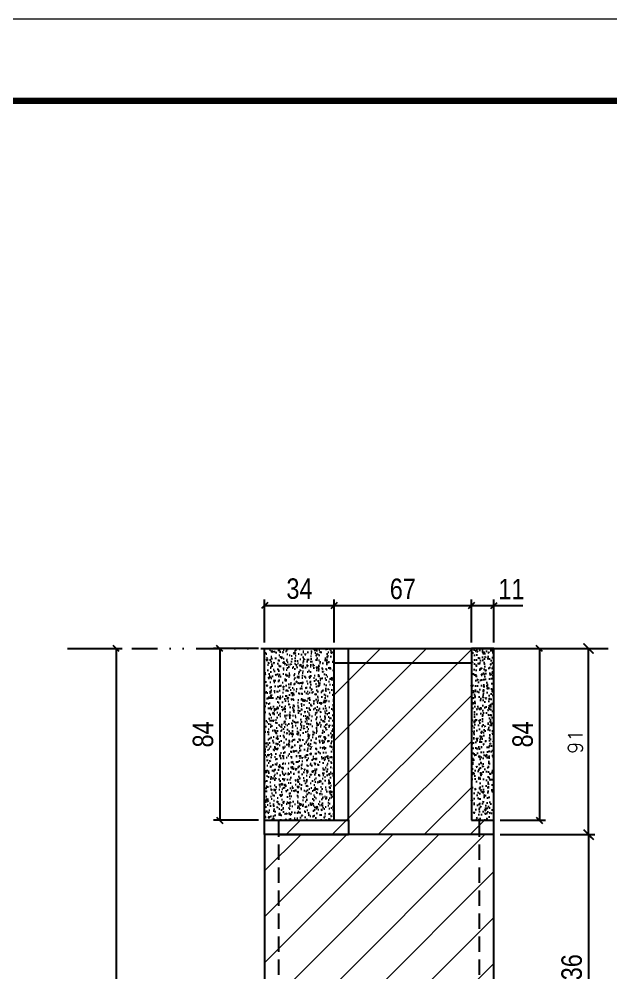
# Model space of a CAD drawing. Extents: x 28748 to 35002, y 14885 to 43501.
# Drawn here: x 32334.4 to 32623.5, y 37291.6 to 37757.9 of the extents above; entities that cross this region are included whole.
import ezdxf

# ---------------------------------------------------------------- set-up
doc = ezdxf.new("R2010")
doc.units = 0
for name, pattern in [('DASHED', [0.75, 0.5, -0.25]), ('DIVIDE2', [0.625, 0.25, -0.125, 0, -0.125, 0, -0.125]), ('HIDDEN', [0.375, 0.25, -0.125])]:
    doc.linetypes.add(name, pattern=pattern)
for name, color, linetype in [('COTA', 241, 'Continuous'), ('Nível', 160, 'Continuous'), ('Painéis', 200, 'Continuous'), ('SARR_2.2x7', 40, 'Continuous'), ('Sarrafo de Pressão', 42, 'HIDDEN')]:
    doc.layers.add(name, color=color, linetype=linetype)
for name, color, linetype, lineweight in [('Folhas', 255, 'Continuous', 9), ('Hachura', 251, 'Continuous', 9), ('SARRAFO DE PRESSAO', 251, 'DASHED', 9)]:
    doc.layers.add(name, color=color, linetype=linetype, lineweight=lineweight)
doc.styles.add('COTA TECNICA', font='techl___.ttf', dxfattribs={"height": 10})
doc.styles.add('COTA TECNICA-50', font='techl___.ttf', dxfattribs={"height": 10})
doc.styles.add('ROMANS', font='romans.shx')
doc.dimstyles.new('COTA PAINEL-50', dxfattribs={"dimtxt": 10, "dimasz": 3, "dimexe": 3, "dimexo": 3, "dimgap": 3, "dimtad": 1, "dimdec": 1, "dimzin": 12, "dimdsep": 46, "dimtxsty": 'COTA TECNICA-50', "dimblk1": 'OBLIQUE', "dimblk2": 'OBLIQUE', "dimsah": 1, "dimcen": 0.9, "dimclrd": 4, "dimclre": 4, "dimclrt": 240, "dimadec": 1, "dimazin": 3, "dimtfac": 1, "dimtdec": 1, "dimtmove": 0, "dimatfit": 3, "dimfxl": 1, "dimtolj": 1, "dimtzin": 12, "dimarcsym": 0})
doc.dimstyles.new('Cota Paínel', dxfattribs={"dimtxt": 7, "dimasz": 5, "dimexe": 3, "dimexo": 3, "dimgap": 3, "dimtad": 1, "dimdec": 1, "dimzin": 12, "dimdsep": 46, "dimtxsty": 'ROMANS', "dimblk": 'ARCHTICK', "dimcen": 0, "dimclrd": 4, "dimclre": 4, "dimclrt": 1, "dimadec": 1, "dimazin": 3, "dimtfac": 1, "dimtdec": 1, "dimtmove": 0, "dimatfit": 3, "dimldrblk": 'OBLIQUE', "dimfxl": 1, "dimtolj": 1, "dimtzin": 12, "dimarcsym": 0})
doc.dimstyles.new('PAINEL', dxfattribs={"dimtxt": 10, "dimasz": 3, "dimexe": 3, "dimexo": 3, "dimgap": 3, "dimtad": 1, "dimdec": 1, "dimzin": 12, "dimdsep": 46, "dimtxsty": 'COTA TECNICA', "dimblk1": 'OBLIQUE', "dimblk2": 'OBLIQUE', "dimsah": 1, "dimcen": 0.9, "dimclrd": 4, "dimclre": 4, "dimclrt": 240, "dimadec": 1, "dimazin": 3, "dimtfac": 1, "dimtdec": 1, "dimtmove": 0, "dimatfit": 3, "dimfxl": 1, "dimtolj": 1, "dimtzin": 12, "dimarcsym": 0})

# ---------------------------------------------------------------- blocks, each defined once
blk = doc.blocks.new('9999999999')
at = {"layer": 'Folhas'}
blk.add_lwpolyline([(98138.98, 34190.21), (99623.98, 34190.21), (99623.98, 35240.21), (98138.98, 35240.21)], close=True, dxfattribs=at)
at = {"layer": 'Folhas', "color": 30, "const_width": 3}
blk.add_lwpolyline([(98213.98, 34230.21), (99583.98, 34230.21), (99583.98, 35200.21), (98213.98, 35200.21)], close=True, dxfattribs=at)
blk = doc.blocks.new('_Oblique')
at = {"color": 0, "linetype": 'ByBlock', "lineweight": -2}
blk.add_line((-0.5, -0.5), (0.5, 0.5), dxfattribs=at)
blk = doc.blocks.new('*D1632')
at = {"layer": 'COTA', "color": 4, "linetype": 'ByBlock', "lineweight": -2, "transparency": 16777216}
for p, q in [((32361.07, 37450.15), (32384.78, 37450.15)), ((32381.78, 37450.15), (32381.78, 37099.15)), ((32361.07, 37099.15), (32384.78, 37099.15))]:
    blk.add_line(p, q, dxfattribs=at)
at = {"layer": 'Defpoints', "color": 0, "linetype": 'ByBlock', "transparency": 16777216}
for p in [(32358.07, 37450.15), (32358.07, 37099.15), (32381.78, 37099.15)]:
    blk.add_point(p, dxfattribs=at)
at = {"layer": 'COTA', "color": 4, "linetype": 'ByBlock', "lineweight": -2, "transparency": 16777216, "xscale": 3, "yscale": 3, "zscale": 3}
for p, rotation in [((32381.78, 37450.15), 90), ((32381.78, 37099.15), 270)]:
    blk.add_blockref('_Oblique', p, dxfattribs=dict(at, rotation=rotation))
at = {"layer": 'COTA', "color": 240, "linetype": 'ByBlock', "transparency": 16777216, "insert": (32373.56, 37274.65), "char_height": 10, "attachment_point": 5, "rotation": 90, "style": 'COTA TECNICA'}
blk.add_mtext('\\A1;351', dxfattribs=at)
blk = doc.blocks.new('*D495')
at = {"layer": 'COTA', "color": 4, "linetype": 'ByBlock', "lineweight": -2, "transparency": 16777216}
for p, q in [((32569.36, 37359.15), (32615.6, 37359.15)), ((32612.6, 37359.15), (32612.6, 37223.15)), ((32569.36, 37223.15), (32615.6, 37223.15))]:
    blk.add_line(p, q, dxfattribs=at)
at = {"layer": 'Defpoints', "color": 0, "linetype": 'ByBlock', "transparency": 16777216}
for p in [(32566.36, 37359.15), (32566.36, 37223.15), (32612.6, 37223.15)]:
    blk.add_point(p, dxfattribs=at)
at = {"layer": 'COTA', "color": 4, "linetype": 'ByBlock', "lineweight": -2, "transparency": 16777216, "xscale": 3, "yscale": 3, "zscale": 3}
for p, rotation in [((32612.6, 37359.15), 90), ((32612.6, 37223.15), 270)]:
    blk.add_blockref('_Oblique', p, dxfattribs=dict(at, rotation=rotation))
at = {"layer": 'COTA', "color": 240, "linetype": 'ByBlock', "transparency": 16777216, "insert": (32604.38, 37291.15), "char_height": 10, "attachment_point": 5, "rotation": 90, "style": 'COTA TECNICA'}
blk.add_mtext('\\A1;136', dxfattribs=at)
blk = doc.blocks.new('_ArchTick')
at = {"color": 0, "linetype": 'ByBlock', "const_width": 0.15}
blk.add_lwpolyline([(-0.5, -0.5), (0.5, 0.5)], dxfattribs=at)
blk = doc.blocks.new('*D517')
at = {"layer": 'COTA', "color": 4, "lineweight": -2, "transparency": 16777216}
for p, q in [((32569.36, 37450.15), (32615.6, 37450.15)), ((32612.6, 37359.15), (32612.6, 37450.15)), ((32569.36, 37359.15), (32615.6, 37359.15))]:
    blk.add_line(p, q, dxfattribs=at)
at = {"layer": 'Defpoints', "color": 0, "transparency": 16777216}
for p in [(32566.36, 37450.15), (32612.6, 37450.15), (32566.36, 37359.15)]:
    blk.add_point(p, dxfattribs=at)
at = {"layer": 'COTA', "color": 4, "lineweight": -2, "transparency": 16777216, "xscale": 5, "yscale": 5, "zscale": 5}
for p, rotation in [((32612.6, 37450.15), 90), ((32612.6, 37359.15), 270)]:
    blk.add_blockref('_ArchTick', p, dxfattribs=dict(at, rotation=rotation))
at = {"layer": 'COTA', "color": 1, "transparency": 16777216, "insert": (32606.1, 37404.65), "char_height": 7, "attachment_point": 5, "rotation": 90, "style": 'ROMANS'}
blk.add_mtext('\\A1;91', dxfattribs=at)
blk = doc.blocks.new('*D2133')
at = {"layer": 'COTA', "color": 4, "lineweight": -2, "transparency": 16777216}
for p, q in [((32451.36, 37450.15), (32429.38, 37450.15)), ((32432.38, 37450.15), (32432.38, 37366.15)), ((32451.36, 37366.15), (32429.38, 37366.15))]:
    blk.add_line(p, q, dxfattribs=at)
at = {"layer": 'Defpoints', "color": 0, "transparency": 16777216}
for p in [(32454.36, 37450.15), (32432.38, 37366.15), (32454.36, 37366.15)]:
    blk.add_point(p, dxfattribs=at)
at = {"layer": 'COTA', "color": 4, "lineweight": -2, "transparency": 16777216, "xscale": 3, "yscale": 3, "zscale": 3}
for p, rotation in [((32432.38, 37450.15), 90), ((32432.38, 37366.15), 270)]:
    blk.add_blockref('_Oblique', p, dxfattribs=dict(at, rotation=rotation))
at = {"layer": 'COTA', "color": 240, "transparency": 16777216, "insert": (32424.28, 37408.15), "char_height": 10, "attachment_point": 5, "rotation": 90, "style": 'COTA TECNICA-50'}
blk.add_mtext('\\A1;84', dxfattribs=at)
blk = doc.blocks.new('*D2134')
at = {"layer": 'COTA', "color": 4, "lineweight": -2, "transparency": 16777216}
for p, q in [((32454.36, 37453.15), (32454.36, 37474.14)), ((32488.36, 37453.15), (32488.36, 37474.14)), ((32454.36, 37471.14), (32488.36, 37471.14))]:
    blk.add_line(p, q, dxfattribs=at)
at = {"layer": 'Defpoints', "color": 0, "transparency": 16777216}
for p in [(32488.36, 37471.14), (32454.36, 37450.15), (32488.36, 37450.15)]:
    blk.add_point(p, dxfattribs=at)
at = {"layer": 'COTA', "color": 4, "lineweight": -2, "transparency": 16777216, "xscale": 3, "yscale": 3, "zscale": 3, "rotation": 180}
blk.add_blockref('_Oblique', (32454.36, 37471.14), dxfattribs=at)
at = {"layer": 'COTA', "color": 4, "lineweight": -2, "transparency": 16777216, "xscale": 3, "yscale": 3, "zscale": 3}
blk.add_blockref('_Oblique', (32488.36, 37471.14), dxfattribs=at)
at = {"layer": 'COTA', "color": 240, "transparency": 16777216, "insert": (32471.36, 37479.36), "char_height": 10, "attachment_point": 5, "style": 'COTA TECNICA-50'}
blk.add_mtext('\\A1;34', dxfattribs=at)
blk = doc.blocks.new('*D2148')
at = {"layer": 'COTA', "color": 4, "lineweight": -2, "transparency": 16777216}
for p, q in [((32555.36, 37453.15), (32555.36, 37474.14)), ((32566.36, 37453.15), (32566.36, 37474.14)), ((32555.36, 37471.14), (32566.36, 37471.14)), ((32566.36, 37471.14), (32580.45, 37471.14))]:
    blk.add_line(p, q, dxfattribs=at)
at = {"layer": 'Defpoints', "color": 0, "transparency": 16777216}
for p in [(32566.36, 37471.14), (32555.36, 37450.15), (32566.36, 37450.15)]:
    blk.add_point(p, dxfattribs=at)
at = {"layer": 'COTA', "color": 4, "lineweight": -2, "transparency": 16777216, "xscale": 3, "yscale": 3, "zscale": 3, "rotation": 180}
blk.add_blockref('_Oblique', (32555.36, 37471.14), dxfattribs=at)
at = {"layer": 'COTA', "color": 4, "lineweight": -2, "transparency": 16777216, "xscale": 3, "yscale": 3, "zscale": 3}
blk.add_blockref('_Oblique', (32566.36, 37471.14), dxfattribs=at)
at = {"layer": 'COTA', "color": 240, "transparency": 16777216, "insert": (32574.9, 37479.2), "char_height": 10, "attachment_point": 5, "style": 'COTA TECNICA-50'}
blk.add_mtext('\\A1;11', dxfattribs=at)
blk = doc.blocks.new('*D1408')
at = {"layer": 'COTA', "color": 4, "lineweight": -2, "transparency": 16777216}
for p, q in [((32488.36, 37453.15), (32488.36, 37474.14)), ((32555.36, 37453.15), (32555.36, 37474.14)), ((32488.36, 37471.14), (32555.36, 37471.14))]:
    blk.add_line(p, q, dxfattribs=at)
at = {"layer": 'Defpoints', "color": 0, "transparency": 16777216}
for p in [(32555.36, 37471.14), (32488.36, 37450.15), (32555.36, 37450.15)]:
    blk.add_point(p, dxfattribs=at)
at = {"layer": 'COTA', "color": 4, "lineweight": -2, "transparency": 16777216, "xscale": 3, "yscale": 3, "zscale": 3, "rotation": 180}
blk.add_blockref('_Oblique', (32488.36, 37471.14), dxfattribs=at)
at = {"layer": 'COTA', "color": 4, "lineweight": -2, "transparency": 16777216, "xscale": 3, "yscale": 3, "zscale": 3}
blk.add_blockref('_Oblique', (32555.36, 37471.14), dxfattribs=at)
at = {"layer": 'COTA', "color": 240, "transparency": 16777216, "insert": (32521.86, 37479.25), "char_height": 10, "attachment_point": 5, "style": 'COTA TECNICA-50'}
blk.add_mtext('\\A1;67', dxfattribs=at)
blk = doc.blocks.new('*D2149')
at = {"layer": 'COTA', "color": 4, "lineweight": -2, "transparency": 16777216}
for p, q in [((32558.36, 37450.15), (32591.54, 37450.15)), ((32588.54, 37450.15), (32588.54, 37366.15)), ((32569.36, 37366.15), (32591.54, 37366.15))]:
    blk.add_line(p, q, dxfattribs=at)
at = {"layer": 'Defpoints', "color": 0, "transparency": 16777216}
for p in [(32555.36, 37450.15), (32566.36, 37366.15), (32588.54, 37366.15)]:
    blk.add_point(p, dxfattribs=at)
at = {"layer": 'COTA', "color": 4, "lineweight": -2, "transparency": 16777216, "xscale": 3, "yscale": 3, "zscale": 3}
for p, rotation in [((32588.54, 37450.15), 90), ((32588.54, 37366.15), 270)]:
    blk.add_blockref('_Oblique', p, dxfattribs=dict(at, rotation=rotation))
at = {"layer": 'COTA', "color": 240, "transparency": 16777216, "insert": (32580.45, 37408.15), "char_height": 10, "attachment_point": 5, "rotation": 90, "style": 'COTA TECNICA-50'}
blk.add_mtext('\\A1;84', dxfattribs=at)

msp = doc.modelspace()

# ---------------------------------------------------------------- hatches: boundary and pattern name
at = {"layer": 'COTA', "linetype": 'ByBlock'}
h = msp.add_hatch(dxfattribs=at)
h.set_pattern_fill('AR-CONC', color=256, scale=0.03)
h.set_pattern_definition([(50, (25799.3086, 30954.0097), (5.46554, -0.4781726), [0.5715, -6.2865]), (355, (25799.3086, 30954.01), (-1.0573026, 5.7317054), [0.4572, -5.0292175]), (100.451445, (25799.764, 30953.97), (4.4082374, 5.2535326), [0.4857003, -5.3427073]), (46.1842, (25799.3086, 30955.534), (8.132371, -1.26127), [0.85725, -9.42975]), (96.63556, (25799.986, 30955.429), (7.122124, 7.422784), [0.728551, -8.014068]), (351.18415, (25799.309, 30955.534), (7.122124, 7.422784), [0.685799, -7.543792]), (21, (25800.0706, 30955.1527), (4.5484317, -3.067956), [0.5715, -6.2865]), (326, (25800.0706, 30955.153), (1.854061, 5.525639), [0.4572, -5.0292]), (71.451445, (25800.4496, 30954.897), (6.4024926, 2.457683), [0.4857003, -5.342698]), (37.5, (25799.3086, 30954.0097), (0.0926581, 2.53665117), [0, -4.96824, 0, -5.1054, 0, -5.04825]), (7.5, (25799.3086, 30954.0097), (2.0045899, 3.00541724), [0, -2.91084, 0, -4.85394, 0, -1.92405]), (327.5, (25797.6093, 30954.0097), (4.06771786, -0.1718623), [0, -1.905, 0, -5.9436, 0, -7.8867]), (317.5, (25796.8473, 30954.0097), (4.4438754, 0.7627947), [0, -2.4765, 0, -3.94716, 0, -5.6007])])
h.paths.add_polyline_path([(32488.36, 37450.15), (32454.36, 37450.15), (32454.36, 37366.15), (32488.36, 37366.15)])
h = msp.add_hatch(dxfattribs=at)
h.set_pattern_fill('AR-CONC', color=256, scale=0.03)
h.set_pattern_definition([(50, (25799.3086, 30974.0097), (5.46554, -0.4781726), [0.5715, -6.2865]), (355, (25799.3086, 30974.01), (-1.0573026, 5.7317054), [0.4572, -5.0292175]), (100.451445, (25799.764, 30973.97), (4.4082374, 5.2535326), [0.4857003, -5.3427073]), (46.1842, (25799.3086, 30975.534), (8.132371, -1.26127), [0.85725, -9.42975]), (96.63556, (25799.986, 30975.429), (7.122124, 7.422784), [0.728551, -8.014068]), (351.18415, (25799.309, 30975.534), (7.122124, 7.422784), [0.685799, -7.543792]), (21, (25800.0706, 30975.1527), (4.5484317, -3.067956), [0.5715, -6.2865]), (326, (25800.0706, 30975.153), (1.854061, 5.525639), [0.4572, -5.0292]), (71.451445, (25800.4496, 30974.897), (6.4024926, 2.457683), [0.4857003, -5.342698]), (37.5, (25799.3086, 30974.0097), (0.0926581, 2.53665117), [0, -4.96824, 0, -5.1054, 0, -5.04825]), (7.5, (25799.3086, 30974.0097), (2.0045899, 3.00541724), [0, -2.91084, 0, -4.85394, 0, -1.92405]), (327.5, (25797.6093, 30974.0097), (4.06771786, -0.1718623), [0, -1.905, 0, -5.9436, 0, -7.8867]), (317.5, (25796.8473, 30974.0097), (4.4438754, 0.7627947), [0, -2.4765, 0, -3.94716, 0, -5.6007])])
h.paths.add_polyline_path([(32566.36, 37450.15), (32555.36, 37450.15), (32555.36, 37366.15), (32566.36, 37366.15)])
at = {"layer": 'Hachura'}
h = msp.add_hatch(dxfattribs=at)
h.set_pattern_fill('ANSI31', color=256, scale=5)
h.paths.add_polyline_path([(32555.36, 37450.15), (32488.36, 37450.15), (32488.36, 37366.15), (32454.36, 37366.15), (32454.36, 37359.15), (32566.36, 37359.15), (32566.36, 37366.15), (32555.36, 37366.15)])
at = {"layer": 'Hachura', "linetype": 'ByBlock'}
h = msp.add_hatch(dxfattribs=at)
h.set_pattern_fill('ANSI31', color=256, scale=5)
h.set_pattern_definition([(45, (-100281.091, 8260.539), (-11.2253202, 11.2253202), [])])
h.paths.add_polyline_path([(32566.36, 37359.15), (32454.36, 37359.15), (32454.36, 37223.15), (32566.36, 37223.15)])

# ---------------------------------------------------------------- linework, layer by layer
at = {"layer": 'COTA', "linetype": 'ByBlock'}
for p, q in [((32454.36, 37366.15), (32454.36, 37450.15)), ((32454.36, 37450.15), (32488.36, 37450.15)), ((32566.36, 37450.15), (32555.36, 37450.15)), ((32566.36, 37366.15), (32566.36, 37450.15))]:
    msp.add_line(p, q, dxfattribs=at)
at = {"layer": 'Nível', "color": 4, "linetype": 'DIVIDE2', "ltscale": 50}
msp.add_line((32358.07, 37450.15), (33368.41, 37450.15), dxfattribs=at)
at = {"layer": 'Painéis'}
for p, q in [((32488.36, 37450.15), (32555.36, 37450.15)), ((32488.36, 37366.15), (32488.36, 37450.15)), ((32555.36, 37450.15), (32555.36, 37366.15)), ((32454.36, 37366.15), (32488.36, 37366.15)), ((32454.36, 37359.15), (32454.36, 37366.15)), ((32555.36, 37366.15), (32566.36, 37366.15)), ((32566.36, 37359.15), (32566.36, 37366.15))]:
    msp.add_line(p, q, dxfattribs=at)
msp.add_lwpolyline([(32454.36, 37223.15), (32566.36, 37223.15), (32566.36, 37359.15), (32454.36, 37359.15)], close=True, dxfattribs=at)
at = {"layer": 'SARR_2.2x7'}
for p, q in [((32495.36, 37366.15), (32495.36, 37450.15)), ((32488.36, 37443.15), (32555.36, 37443.15)), ((32488.36, 37366.15), (32495.36, 37366.15)), ((32495.36, 37366.15), (32495.36, 37359.15)), ((32461.36, 37359.15), (32495.36, 37359.15))]:
    msp.add_line(p, q, dxfattribs=at)
at = {"layer": 'Sarrafo de Pressão', "ltscale": 30}
for p, q in [((32461.36, 37359.15), (32461.36, 37366.15)), ((32559.36, 37359.15), (32559.36, 37366.15)), ((32461.36, 37223.15), (32461.36, 37359.15)), ((32559.36, 37223.15), (32559.36, 37359.15))]:
    msp.add_line(p, q, dxfattribs=at)

# ---------------------------------------------------------------- block references
at = {"layer": 'SARRAFO DE PRESSAO', "color": 6, "linetype": 'ByBlock'}
msp.add_blockref('9999999999', (-66207.14, 2517.66), dxfattribs=at)

# ---------------------------------------------------------------- dimensions: what is measured, and where the dimension line sits
at = {"layer": 'COTA'}
for base, p1, p2, picture, middle in [((32488.36, 37471.14), (32454.36, 37450.15), (32488.36, 37450.15), '*D2134', (32471.36, 37479.36)), ((32555.36, 37471.14), (32488.36, 37450.15), (32555.36, 37450.15), '*D1408', (32521.86, 37479.25)), ((32566.36, 37471.14), (32555.36, 37450.15), (32566.36, 37450.15), '*D2148', (32574.9, 37479.2))]:
    dim = msp.add_linear_dim(base=base, p1=p1, p2=p2, dimstyle='COTA PAINEL-50', dxfattribs=at)
    dim.commit()
    dim.dimension.update_dxf_attribs({"geometry": picture, "text_midpoint": middle})
at = {"layer": 'COTA', "linetype": 'ByBlock'}
dim = msp.add_linear_dim(base=(32381.78, 37099.15), p1=(32358.07, 37450.15), p2=(32358.07, 37099.15), angle=90, dimstyle='PAINEL', dxfattribs=at)
dim.commit()
dim.dimension.update_dxf_attribs({"geometry": '*D1632', "text_midpoint": (32381.78, 37274.65), "dimtype": 160})
at = {"layer": 'COTA'}
for base, p1, p2, dimstyle, picture, middle in [((32432.38, 37366.15), (32454.36, 37450.15), (32454.36, 37366.15), 'COTA PAINEL-50', '*D2133', (32424.28, 37408.15)), ((32588.54, 37366.15), (32555.36, 37450.15), (32566.36, 37366.15), 'COTA PAINEL-50', '*D2149', (32580.45, 37408.15)), ((32612.6, 37450.15), (32566.36, 37359.15), (32566.36, 37450.15), 'Cota Paínel', '*D517', (32606.1, 37404.65))]:
    dim = msp.add_linear_dim(base=base, p1=p1, p2=p2, angle=90, dimstyle=dimstyle, dxfattribs=at)
    dim.commit()
    dim.dimension.update_dxf_attribs({"geometry": picture, "text_midpoint": middle})
at = {"layer": 'COTA', "linetype": 'ByBlock'}
dim = msp.add_linear_dim(base=(32612.6, 37223.15), p1=(32566.36, 37359.15), p2=(32566.36, 37223.15), angle=90, dimstyle='PAINEL', dxfattribs=at)
dim.commit()
dim.dimension.update_dxf_attribs({"geometry": '*D495', "text_midpoint": (32604.38, 37291.15)})

doc.saveas('drawing.dxf')
